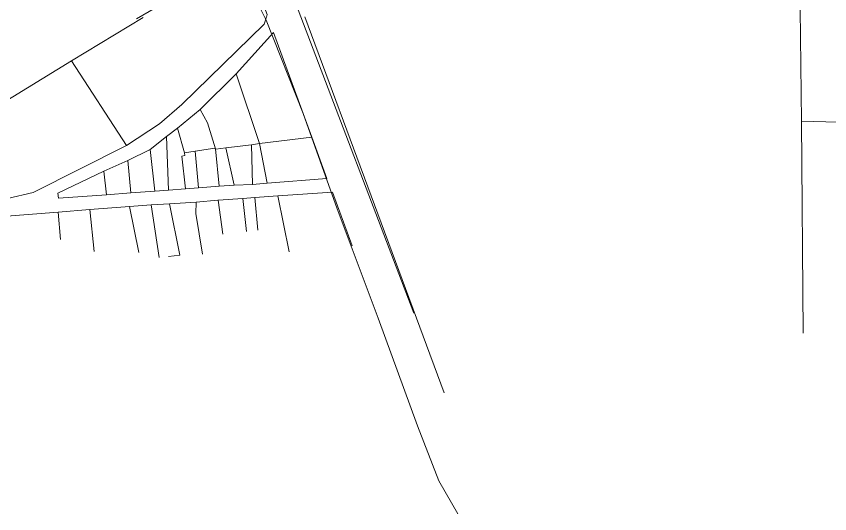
# Model space of a CAD drawing. Header units: millimetres. Extents: x 605783 to 623458, y 1302882 to 1324924.
# Drawn here: x 620593 to 621124, y 1320918 to 1321243 of the extents above; entities that cross this region are included whole.
import ezdxf

# ---------------------------------------------------------------- set-up
doc = ezdxf.new("R2010")
doc.units = ezdxf.units.MM
doc.layers.add('2', color=7, linetype='Continuous')
doc.layers.add('3', color=7, linetype='Continuous')

msp = doc.modelspace()

# ---------------------------------------------------------------- linework, layer by layer
at = {"layer": '2', "color": 1, "lineweight": 5}
for p, q in [((620671.13428, 1321241.69446), (620742.46323, 1321283.59567)), ((620852.48328, 1321049.57748), (620776.99928, 1321247.73348)), ((620675.50028, 1321242.76648), (620628.63528, 1321214.41648)), ((620781.34428, 1321243.12348), (620872.42528, 1320997.52448)), ((620760.80828, 1321232.78448), (620736.30928, 1321205.81148)), ((620760.80828, 1321232.78448), (620785.94928, 1321164.56048)), ((620628.63528, 1321214.41648), (620569.04028, 1321177.85248)), ((620628.63528, 1321214.41648), (620664.65528, 1321159.08948)), ((620736.30928, 1321205.81148), (620712.86328, 1321182.50048)), ((620736.30928, 1321205.81148), (620751.59528, 1321160.25548)), ((620712.86328, 1321182.50048), (620697.96328, 1321170.45148)), ((621106.97828, 1321036.43648), (621106.06128, 1321174.93148)), ((620697.96328, 1321170.45148), (620690.91828, 1321164.83448)), ((620702.60528, 1321154.21448), (620697.96328, 1321170.45148)), ((620690.91828, 1321164.83448), (620680.12328, 1321156.40848)), ((620690.91828, 1321164.83448), (620692.23028, 1321129.83848)), ((620751.59528, 1321160.25548), (620746.36228, 1321159.47148)), ((620751.59528, 1321160.25548), (620785.94928, 1321164.56048)), ((620751.59528, 1321160.25548), (620756.58228, 1321134.41848)), ((620680.12328, 1321156.40848), (620665.50828, 1321149.28848)), ((620680.12328, 1321156.40848), (620683.13128, 1321129.19248)), ((620709.56628, 1321155.35948), (620702.60528, 1321154.21448)), ((620709.56628, 1321155.35948), (620711.69828, 1321131.28948)), ((620722.88228, 1321156.78548), (620725.21828, 1321132.51248)), ((620729.54028, 1321157.42248), (620723.13728, 1321156.68548)), ((620746.36228, 1321159.47148), (620729.54028, 1321157.42248)), ((620729.54028, 1321157.42248), (620735.02828, 1321133.21248)), ((620746.36228, 1321159.47148), (620747.12828, 1321133.51648)), ((620665.50828, 1321149.28848), (620649.92728, 1321142.36648)), ((620665.50828, 1321149.28848), (620667.62828, 1321128.01148)), ((620649.92728, 1321142.36648), (620651.51628, 1321126.72648)), ((620747.12828, 1321133.51648), (620756.58228, 1321134.41848)), ((620667.62828, 1321128.01148), (620683.13128, 1321129.19248)), ((620683.13128, 1321129.19248), (620692.23028, 1321129.83848)), ((620692.23028, 1321129.83848), (620703.20928, 1321130.69648)), ((620703.20928, 1321130.69648), (620711.69828, 1321131.28948)), ((620711.69828, 1321131.28948), (620725.21828, 1321132.51248)), ((620725.21828, 1321132.51248), (620735.02828, 1321133.21248)), ((620735.02828, 1321133.21248), (620747.12828, 1321133.51648)), ((620651.51628, 1321126.72648), (620667.62828, 1321128.01148)), ((620710.15928, 1321122.08848), (620724.49328, 1321123.21348)), ((620724.54428, 1321123.21348), (620740.80928, 1321124.44848)), ((620724.54428, 1321123.21348), (620727.60428, 1321101.18848)), ((620740.80928, 1321124.44848), (620748.48428, 1321125.13948)), ((620740.80928, 1321124.44848), (620743.13428, 1321102.86748)), ((620748.48428, 1321125.13948), (620763.63228, 1321126.16648)), ((620748.48428, 1321125.13948), (620750.50328, 1321103.81148)), ((620763.63228, 1321126.16648), (620771.10328, 1321089.51948)), ((620640.67428, 1321117.13248), (620666.54528, 1321119.26948)), ((620666.54528, 1321119.26948), (620680.77828, 1321120.19048)), ((620666.54528, 1321119.26948), (620672.71928, 1321089.01748)), ((620680.72828, 1321120.19048), (620692.82628, 1321120.95148)), ((620680.77828, 1321120.19048), (620686.00328, 1321085.82048)), ((620692.82628, 1321120.95148), (620710.15928, 1321122.08848)), ((620710.15928, 1321122.08848), (620710.03728, 1321114.62048)), ((620573.98628, 1321111.88248), (620620.08828, 1321115.57548)), ((620620.08828, 1321115.57548), (620640.67428, 1321117.13248)), ((620620.08828, 1321115.57548), (620621.48328, 1321097.59748)), ((620640.67428, 1321117.13248), (620643.63328, 1321089.71248)), ((620710.03728, 1321114.62048), (620714.46728, 1321088.01848))]:
    msp.add_line(p, q, dxfattribs=at)
for points in [[(621106.06128, 1321174.93148), (621103.84128, 1321358.14048), (621118.75028, 1321386.53648)], [(620742.07159, 1321283.36561), (620756.73551, 1321244.69521), (620756.26751, 1321242.97121)], [(620664.65528, 1321159.08948), (620686.35928, 1321173.19848), (620700.84928, 1321185.90648), (620754.58328, 1321238.39748), (620756.29228, 1321243.03848)], [(620712.86328, 1321182.50048), (620717.67928, 1321173.82448), (620722.88228, 1321156.78548)], [(621106.06128, 1321174.93148), (621248.60128, 1321170.94248), (621255.52228, 1321102.91048), (621350.93428, 1321110.33648)], [(620550.93228, 1321167.00848), (620543.22428, 1321162.15148), (620543.80228, 1321119.93848), (620572.92928, 1321121.83548), (620587.00328, 1321124.33048), (620603.76628, 1321128.31048), (620664.65528, 1321159.08948)], [(620785.94928, 1321164.56048), (620795.66928, 1321137.47348), (620756.58228, 1321134.41848)], [(620723.13728, 1321156.68548), (620722.88228, 1321156.78548), (620722.47328, 1321157.24148), (620709.56628, 1321155.35948)], [(620702.60528, 1321154.21448), (620702.76528, 1321152.43648), (620700.93628, 1321152.07348), (620703.20928, 1321130.69648)], [(620649.92728, 1321142.36648), (620619.73328, 1321127.81648), (620620.25528, 1321124.51648), (620651.51628, 1321126.72648)], [(620763.63228, 1321126.16648), (620799.31528, 1321128.64848), (620812.32228, 1321093.39548)], [(620692.82628, 1321120.95148), (620699.47028, 1321087.44948), (620692.15228, 1321086.60748)]]:
    msp.add_lwpolyline(points, dxfattribs=at)
at = {"layer": '3', "color": 1, "lineweight": 5}
msp.add_lwpolyline([(620742.65328, 1321267.76248), (620755.93628, 1321240.83848), (620780.23728, 1321179.86848), (620802.50928, 1321117.62548), (620829.12428, 1321046.23748), (620854.97528, 1320975.86448), (620868.79128, 1320940.04448), (620881.29728, 1320918.45648)], dxfattribs=at)

doc.saveas('drawing.dxf')
